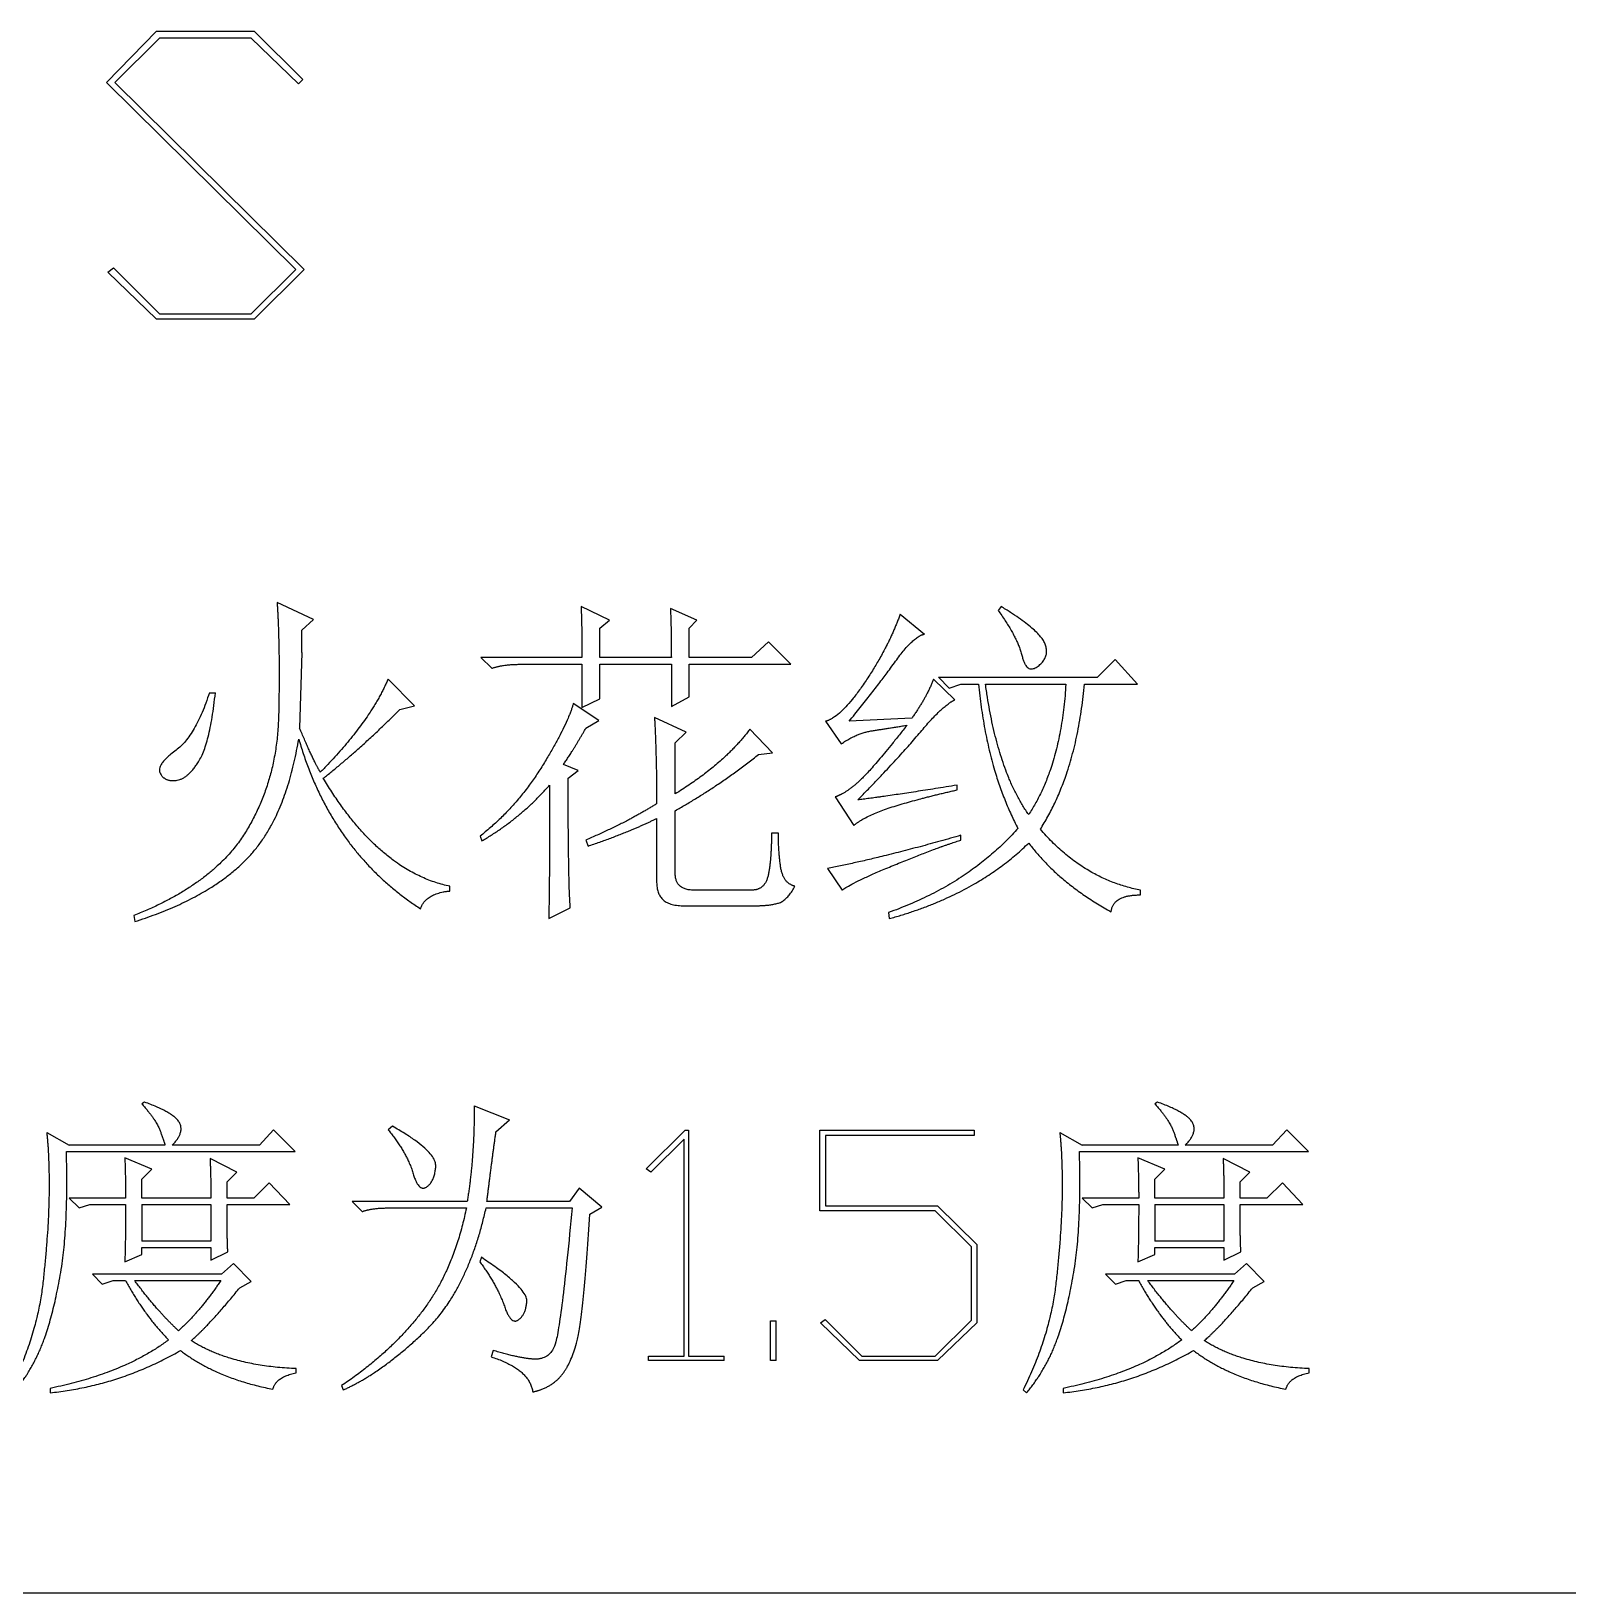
# Model space of a CAD drawing. Extents: x -440 to 140, y -99 to 99.
# Drawn here: x -296.27 to -269.58, y -98.78 to -71.66 of the extents above; entities that cross this region are included whole.
import ezdxf

# ---------------------------------------------------------------- set-up
doc = ezdxf.new("R2010")
doc.units = 0
doc.header["$MEASUREMENT"] = 0
doc.linetypes.add('solid', pattern=[0])
doc.layers.add('254', color=7, linetype='solid')

msp = doc.modelspace()

# ---------------------------------------------------------------- linework, layer by layer
at = {"layer": '254', "color": 0, "linetype": 'solid'}
for p, q in [((-294.96269, -72.55096), (-294.09238, -71.66115)), ((-294.04144, -71.77987), (-294.81472, -72.55096)), ((-294.09238, -71.66115), (-292.39565, -71.66115)), ((-292.4488, -71.77987), (-294.04144, -71.77987)), ((-291.62676, -72.57729), (-292.4488, -71.77987)), ((-292.39565, -71.66115), (-291.54948, -72.50074)), ((-291.67332, -75.79816), (-294.96269, -72.55096)), ((-291.52534, -75.79816), (-294.81472, -72.55096)), ((-291.54948, -72.50074), (-291.62676, -72.57729)), ((-294.94075, -75.84838), (-294.83885, -75.77183)), ((-294.09238, -76.66115), (-294.94075, -75.84838)), ((-294.83885, -75.77183), (-294.04144, -76.56705)), ((-292.4488, -76.56705), (-291.67332, -75.79816)), ((-291.52534, -75.79816), (-292.39565, -76.66115)), ((-292.39565, -76.66115), (-294.09238, -76.66115)), ((-294.04144, -76.56705), (-292.4488, -76.56705)), ((-291.36799, -81.87679), (-291.99811, -81.58477)), ((-291.57085, -82.06429), (-291.36799, -81.87679)), ((-286.22198, -81.89215), (-286.71686, -81.65239)), ((-286.39412, -82.02739), (-286.22198, -81.89215)), ((-284.70662, -81.89215), (-285.1646, -81.68929)), ((-284.84186, -82.02739), (-284.70662, -81.89215)), ((-281.17537, -81.78763), (-280.74811, -82.13191)), ((-279.42025, -81.65239), (-279.47251, -81.72001)), ((-291.57085, -82.45465), (-291.57085, -82.06429)), ((-286.39412, -82.53763), (-286.39412, -82.02739)), ((-284.84186, -82.53763), (-284.84186, -82.02739)), ((-283.46174, -82.26715), (-283.75376, -82.53763)), ((-283.07138, -82.65751), (-283.46174, -82.26715)), ((-291.57085, -82.45465), (-291.60775, -83.76715)), ((-286.7015, -82.53763), (-288.45662, -82.53763)), ((-288.45662, -82.53763), (-288.26912, -82.72513)), ((-287.7896, -82.65751), (-286.7015, -82.65751)), ((-286.7015, -82.65751), (-286.7015, -83.40751)), ((-285.14924, -82.53763), (-286.39412, -82.53763)), ((-286.39412, -83.25691), (-286.39412, -82.65751)), ((-286.39412, -82.65751), (-285.14924, -82.65751)), ((-285.14924, -82.65751), (-285.14924, -83.39215)), ((-283.75376, -82.53763), (-284.84186, -82.53763)), ((-284.84186, -83.22001), (-284.84186, -82.65751)), ((-284.84186, -82.65751), (-283.07138, -82.65751)), ((-277.44073, -82.57453), (-277.74811, -82.88191)), ((-277.05037, -83.00179), (-277.44073, -82.57453)), ((-289.61287, -83.37679), (-290.07085, -82.91263)), ((-280.22251, -83.27227), (-280.59751, -82.91263)), ((-280.50835, -82.88191), (-280.32085, -83.06941)), ((-280.50835, -82.88191), (-277.74811, -82.88191)), ((-293.17537, -83.15239), (-293.07085, -83.15239)), ((-286.7015, -83.40751), (-286.39412, -83.25691)), ((-285.14924, -83.39215), (-284.84186, -83.22001)), ((-280.32085, -83.06941), (-280.11799, -83.00179)), ((-280.11799, -83.00179), (-279.81061, -83.00179)), ((-279.69073, -83.00179), (-278.29525, -83.00179)), ((-277.97251, -83.00179), (-277.05037, -83.00179)), ((-289.86799, -83.44441), (-289.61287, -83.37679)), ((-286.40948, -83.63191), (-286.8521, -83.33989)), ((-286.63388, -83.76715), (-286.40948, -83.63191)), ((-284.89412, -83.83477), (-285.44126, -83.57965)), ((-283.39412, -84.19441), (-283.78448, -83.78251)), ((-282.47251, -83.64727), (-282.19585, -84.03763)), ((-280.97251, -83.59501), (-282.06061, -83.64727)), ((-285.08162, -84.02227), (-284.89412, -83.83477)), ((-285.08162, -84.90751), (-285.08162, -84.02227)), ((-283.63388, -84.22513), (-283.39412, -84.19441)), ((-286.76912, -84.50179), (-287.02424, -84.39727)), ((-286.94126, -84.63703), (-286.76912, -84.50179)), ((-280.18561, -84.83989), (-280.18561, -84.75691)), ((-282.30037, -84.95977), (-281.97763, -85.45465)), ((-285.40436, -85.33477), (-285.40436, -86.44441)), ((-285.08162, -86.28763), (-285.08162, -85.19953)), ((-288.47198, -85.64215), (-288.44126, -85.72513)), ((-283.2896, -85.58989), (-283.40948, -85.58989)), ((-280.11799, -85.70977), (-280.11799, -85.62679)), ((-286.63388, -85.70977), (-286.59698, -85.81429)), ((-282.43561, -86.20465), (-282.18049, -86.57965)), ((-288.99811, -86.59501), (-288.99811, -86.51203)), ((-283.75376, -86.57965), (-284.75888, -86.57965)), ((-276.99811, -86.66263), (-276.99811, -86.57965)), ((-294.48787, -87.02227), (-294.47251, -87.12679)), ((-287.27936, -87.07453), (-286.90436, -86.88703)), ((-284.94638, -86.85013), (-283.6646, -86.85013)), ((-281.37823, -86.97001), (-281.36287, -87.07453)), ((-294.30107, -90.26227), (-294.34885, -90.29036)), ((-276.70107, -90.26227), (-276.74885, -90.29036)), ((-288.57274, -90.32409), (-287.96289, -90.57139)), ((-288.19614, -90.77656), (-287.96289, -90.57139)), ((-296.00131, -90.7906), (-295.61067, -91.00981)), ((-292.05845, -90.74282), (-292.30575, -91.00981)), ((-291.68186, -91.11941), (-292.05845, -90.74282)), ((-289.99195, -90.68099), (-290.06781, -90.74282)), ((-285.58844, -91.41917), (-284.9115, -90.7475)), ((-284.9115, -90.7475), (-284.85143, -90.7475)), ((-284.85143, -90.7475), (-284.85143, -94.67222)), ((-282.56689, -90.7475), (-279.88761, -90.7475)), ((-282.56689, -92.15208), (-282.56689, -90.7475)), ((-282.46957, -90.84306), (-282.46957, -92.06179)), ((-279.88761, -90.84306), (-282.46957, -90.84306)), ((-279.88761, -90.7475), (-279.88761, -90.84306)), ((-278.40131, -90.7906), (-278.01067, -91.00981)), ((-274.45845, -90.74282), (-274.70575, -91.00981)), ((-274.08186, -91.11941), (-274.45845, -90.74282)), ((-295.65845, -91.11941), (-291.68186, -91.11941)), ((-293.94417, -91.00981), (-295.61067, -91.00981)), ((-292.30575, -91.00981), (-293.82052, -91.00981)), ((-284.9273, -90.90254), (-285.50692, -91.48041)), ((-284.9273, -94.67222), (-284.9273, -90.90254)), ((-278.05845, -91.11941), (-274.08186, -91.11941)), ((-276.34417, -91.00981), (-278.01067, -91.00981)), ((-274.70575, -91.00981), (-276.22052, -91.00981)), ((-294.17742, -91.42853), (-294.64392, -91.22902)), ((-292.69639, -91.47631), (-293.16289, -91.24306)), ((-276.57742, -91.42853), (-277.04392, -91.22902)), ((-275.09639, -91.47631), (-275.56289, -91.24306)), ((-294.34885, -91.59996), (-294.17742, -91.42853)), ((-294.34885, -91.92878), (-294.34885, -91.59996)), ((-292.86781, -91.64774), (-292.69639, -91.47631)), ((-292.86781, -91.92878), (-292.86781, -91.64774)), ((-292.13432, -91.66179), (-292.40131, -91.92878)), ((-291.77742, -92.03838), (-292.13432, -91.66179)), ((-285.50692, -91.48041), (-285.58844, -91.41917)), ((-276.74885, -91.59996), (-276.57742, -91.42853)), ((-276.74885, -91.92878), (-276.74885, -91.59996)), ((-275.26781, -91.64774), (-275.09639, -91.47631)), ((-275.26781, -91.92878), (-275.26781, -91.64774)), ((-274.53432, -91.66179), (-274.80131, -91.92878)), ((-274.17742, -92.03838), (-274.53432, -91.66179)), ((-295.61067, -91.92878), (-295.43924, -92.1002)), ((-294.62988, -91.92878), (-295.61067, -91.92878)), ((-293.14885, -91.92878), (-294.34885, -91.92878)), ((-292.40131, -91.92878), (-292.86781, -91.92878)), ((-286.74885, -91.75735), (-286.92028, -91.9906)), ((-286.35821, -92.08616), (-286.74885, -91.75735)), ((-278.01067, -91.92878), (-277.83924, -92.1002)), ((-277.02988, -91.92878), (-278.01067, -91.92878)), ((-275.54885, -91.92878), (-276.74885, -91.92878)), ((-274.80131, -91.92878), (-275.26781, -91.92878)), ((-295.43924, -92.1002), (-295.25377, -92.03838)), ((-295.25377, -92.03838), (-294.62988, -92.03838)), ((-294.34885, -92.03838), (-294.34885, -92.67631)), ((-294.34885, -92.03838), (-293.14885, -92.03838)), ((-293.14885, -92.03838), (-293.14885, -92.67631)), ((-292.86781, -92.03838), (-291.77742, -92.03838)), ((-290.6917, -91.9906), (-290.52028, -92.16203)), ((-288.69639, -91.9906), (-290.6917, -91.9906)), ((-290.08186, -92.1002), (-288.71043, -92.1002)), ((-288.36757, -92.1002), (-286.8725, -92.1002)), ((-286.92028, -91.9906), (-288.35353, -91.9906)), ((-286.56338, -92.20981), (-286.35821, -92.08616)), ((-280.5663, -92.15208), (-282.56689, -92.15208)), ((-282.46957, -92.06179), (-280.52379, -92.06179)), ((-279.93539, -92.77773), (-280.5663, -92.15208)), ((-280.52379, -92.06179), (-279.83807, -92.74223)), ((-277.83924, -92.1002), (-277.65377, -92.03838)), ((-277.65377, -92.03838), (-277.02988, -92.03838)), ((-276.74885, -92.03838), (-276.74885, -92.67631)), ((-276.74885, -92.03838), (-275.54885, -92.03838)), ((-275.54885, -92.03838), (-275.54885, -92.67631)), ((-275.26781, -92.03838), (-274.17742, -92.03838)), ((-293.14885, -92.67631), (-294.34885, -92.67631)), ((-279.83807, -94.0885), (-279.83807, -92.74223)), ((-275.54885, -92.67631), (-276.74885, -92.67631)), ((-294.64392, -93.03321), (-294.34885, -92.90957)), ((-294.34885, -92.78592), (-293.14885, -92.78592)), ((-294.34885, -92.90957), (-294.34885, -92.78592)), ((-293.14885, -92.78592), (-293.14885, -93.00513)), ((-293.14885, -93.00513), (-292.85377, -92.86179)), ((-288.44909, -92.95735), (-288.47718, -93.03321)), ((-279.93539, -94.04657), (-279.93539, -92.77773)), ((-277.04392, -93.03321), (-276.74885, -92.90957)), ((-276.74885, -92.78592), (-275.54885, -92.78592)), ((-276.74885, -92.90957), (-276.74885, -92.78592)), ((-275.54885, -92.78592), (-275.54885, -93.00513)), ((-275.54885, -93.00513), (-275.25377, -92.86179)), ((-295.20599, -93.25242), (-295.03456, -93.42385)), ((-292.96338, -93.25242), (-295.20599, -93.25242)), ((-292.75821, -93.06695), (-292.96338, -93.25242)), ((-292.44909, -93.37607), (-292.75821, -93.06695)), ((-277.60599, -93.25242), (-277.43456, -93.42385)), ((-275.36338, -93.25242), (-277.60599, -93.25242)), ((-275.15821, -93.06695), (-275.36338, -93.25242)), ((-274.84909, -93.37607), (-275.15821, -93.06695)), ((-295.03456, -93.42385), (-294.84909, -93.36203)), ((-294.84909, -93.36203), (-294.62988, -93.36203)), ((-294.4725, -93.36203), (-292.97742, -93.36203)), ((-292.64861, -93.48568), (-292.44909, -93.37607)), ((-277.43456, -93.42385), (-277.24909, -93.36203)), ((-277.24909, -93.36203), (-277.02988, -93.36203)), ((-276.8725, -93.36203), (-275.37742, -93.36203)), ((-275.04861, -93.48568), (-274.84909, -93.37607)), ((-283.42403, -94.06179), (-283.32671, -94.06179)), ((-283.42403, -94.7475), (-283.42403, -94.06179)), ((-283.32671, -94.7475), (-283.32671, -94.06179)), ((-282.55986, -94.09728), (-282.47835, -94.03604)), ((-281.88117, -94.7475), (-282.55986, -94.09728)), ((-282.47835, -94.03604), (-281.84041, -94.67222)), ((-280.5663, -94.67222), (-279.93539, -94.04657)), ((-279.83807, -94.0885), (-280.52379, -94.7475)), ((-288.24392, -94.57607), (-288.27766, -94.68568)), ((-291.66781, -94.96671), (-291.66781, -94.89084)), ((-285.54768, -94.67222), (-284.9273, -94.67222)), ((-285.54768, -94.7475), (-285.54768, -94.67222)), ((-284.23105, -94.7475), (-285.54768, -94.7475)), ((-284.85143, -94.67222), (-284.23105, -94.67222)), ((-284.23105, -94.7475), (-284.23105, -94.67222)), ((-283.32671, -94.7475), (-283.42403, -94.7475)), ((-280.52379, -94.7475), (-281.88117, -94.7475)), ((-281.84041, -94.67222), (-280.5663, -94.67222)), ((-274.06781, -94.96671), (-274.06781, -94.89084)), ((-290.87718, -95.18592), (-290.84909, -95.26179)), ((-295.93949, -95.2337), (-295.93949, -95.30957)), ((-279.03924, -95.26179), (-278.97742, -95.30957)), ((-278.33949, -95.2337), (-278.33949, -95.30957)), ((-439.7088, -98.784), (-160.2912, -98.784))]:
    msp.add_line(p, q, dxfattribs=at)
for points in [[(-291.99811, -81.58477), (-291.94585, -82.40239), (-291.99811, -84.68929), (-293.10775, -86.47513), (-294.48787, -87.02227)], [(-286.71686, -81.65239), (-286.7015, -82.09501), (-286.7015, -82.53763)], [(-285.1646, -81.68929), (-285.14924, -82.09501), (-285.14924, -82.53763)], [(-281.17537, -81.78763), (-281.36287, -82.33477), (-282.19585, -83.57965), (-282.47251, -83.64727)], [(-279.47251, -81.72001), (-279.12823, -82.19953), (-278.97763, -82.84501), (-278.56573, -82.52227), (-278.75323, -82.06429), (-279.42025, -81.65239)], [(-282.06061, -83.64727), (-281.55037, -83.01715), (-280.93561, -82.16263), (-280.74811, -82.13191)], [(-288.26912, -82.72513), (-288.06626, -82.65751), (-287.7896, -82.65751)], [(-290.07085, -82.91263), (-290.37823, -83.64727), (-291.24811, -84.53251)], [(-280.59751, -82.91263), (-280.69585, -83.20465), (-280.97251, -83.59501)], [(-293.17537, -83.15239), (-293.41513, -83.90239), (-294.11287, -84.41263), (-293.94073, -84.70465), (-293.53501, -84.63703), (-293.16001, -84.00691), (-293.07085, -83.15239)], [(-279.81061, -83.00179), (-279.67537, -84.46489), (-279.12823, -85.50691)], [(-278.94073, -85.26715), (-279.48787, -84.50179), (-279.69073, -83.00179)], [(-278.29525, -83.00179), (-278.37823, -84.41263), (-278.94073, -85.26715)], [(-278.73787, -85.52227), (-278.10775, -84.53251), (-277.97251, -83.00179)], [(-291.19585, -84.63703), (-290.55037, -84.12679), (-289.86799, -83.44441)], [(-286.8521, -83.33989), (-286.95662, -83.71489), (-287.8265, -85.13191), (-288.47198, -85.64215)], [(-281.91001, -85.01203), (-281.19073, -84.27739), (-280.44073, -83.37679), (-280.22251, -83.27227)], [(-291.24811, -84.53251), (-291.36799, -84.32965), (-291.60775, -83.76715)], [(-287.02424, -84.39727), (-286.83674, -84.12679), (-286.63388, -83.76715)], [(-285.44126, -83.57965), (-285.40436, -84.31429), (-285.40436, -85.07965)], [(-283.78448, -83.78251), (-284.2271, -84.38191), (-285.08162, -84.90751)], [(-281.05549, -83.71489), (-281.60263, -84.41263), (-282.09751, -84.89215), (-282.30037, -84.95977)], [(-282.19585, -84.03763), (-281.92537, -83.85013), (-281.36287, -83.76715), (-281.05549, -83.71489)], [(-294.47251, -87.12679), (-293.17537, -86.71489), (-291.84751, -85.33477), (-291.62311, -83.95465)], [(-291.62311, -83.95465), (-291.06061, -85.89727), (-289.50835, -86.90239)], [(-285.08162, -85.19953), (-284.34698, -84.78763), (-283.63388, -84.22513)], [(-288.99811, -86.51203), (-290.22763, -86.25691), (-291.19585, -84.63703)], [(-288.44126, -85.72513), (-287.77424, -85.33477), (-287.264, -84.75691)], [(-287.264, -84.75691), (-287.264, -86.47513), (-287.27936, -87.07453)], [(-286.90436, -86.88703), (-286.94126, -86.44441), (-286.94126, -84.63703)], [(-281.97763, -85.45465), (-281.75323, -85.26715), (-280.73275, -84.95977), (-280.18561, -84.83989)], [(-280.18561, -84.75691), (-281.34751, -84.94441), (-281.91001, -85.01203)], [(-285.40436, -85.07965), (-285.9146, -85.40239), (-286.63388, -85.70977)], [(-286.59698, -85.81429), (-285.88388, -85.57453), (-285.40436, -85.33477)], [(-283.40948, -85.58989), (-283.40948, -86.01715), (-283.514, -86.57965), (-283.75376, -86.57965)], [(-283.00376, -86.51203), (-283.20662, -86.45977), (-283.2896, -85.91263), (-283.2896, -85.58989)], [(-280.11799, -85.62679), (-281.41513, -86.00179), (-282.43561, -86.20465)], [(-279.12823, -85.50691), (-279.98275, -86.47513), (-281.37823, -86.97001)], [(-276.99811, -86.57965), (-277.98787, -86.39215), (-278.73787, -85.52227)], [(-282.18049, -86.57965), (-282.00835, -86.44441), (-280.54525, -85.84501), (-280.11799, -85.70977)], [(-281.36287, -87.07453), (-279.86287, -86.66263), (-278.94073, -85.76203)], [(-278.94073, -85.76203), (-278.41513, -86.45977), (-277.50835, -86.95465)], [(-285.40436, -86.44441), (-285.40436, -86.85013), (-284.94638, -86.85013)], [(-284.75888, -86.57965), (-285.08162, -86.57965), (-285.08162, -86.28763)], [(-283.6646, -86.85013), (-283.46174, -86.85013), (-283.139, -86.76715), (-283.00376, -86.51203)], [(-289.50835, -86.90239), (-289.41001, -86.63191), (-288.99811, -86.59501)], [(-277.50835, -86.95465), (-277.47763, -86.66263), (-276.99811, -86.66263)], [(-294.34885, -90.29036), (-294.11559, -90.55735), (-293.99195, -90.85242), (-293.94417, -91.00981)], [(-293.82052, -91.00981), (-293.60131, -90.7906), (-293.78678, -90.44774), (-294.30107, -90.26227)], [(-276.74885, -90.29036), (-276.51559, -90.55735), (-276.39195, -90.85242), (-276.34417, -91.00981)], [(-276.22052, -91.00981), (-276.00131, -90.7906), (-276.18678, -90.44774), (-276.70107, -90.26227)], [(-288.57274, -90.32409), (-288.57274, -91.24306), (-288.69639, -91.9906)], [(-296.00131, -90.7906), (-295.95353, -91.19528), (-295.96757, -92.51893), (-296.17274, -94.32878), (-296.63924, -95.26179)], [(-290.06781, -90.74282), (-289.739, -91.1475), (-289.53949, -91.83321), (-289.25845, -91.6337), (-289.22471, -91.11941), (-289.99195, -90.68099)], [(-288.35353, -91.9906), (-288.27766, -91.36671), (-288.19614, -90.77656)], [(-278.40131, -90.7906), (-278.35353, -91.19528), (-278.36757, -92.51893), (-278.57274, -94.32878), (-279.03924, -95.26179)], [(-296.57742, -95.30957), (-296.24861, -94.91893), (-295.87766, -93.93814), (-295.62471, -92.42902), (-295.65845, -91.11941)], [(-278.97742, -95.30957), (-278.64861, -94.91893), (-278.27766, -93.93814), (-278.02471, -92.42902), (-278.05845, -91.11941)], [(-294.64392, -91.22902), (-294.62988, -91.59996), (-294.62988, -91.92878)], [(-293.16289, -91.24306), (-293.14885, -91.57187), (-293.14885, -91.92878)], [(-277.04392, -91.22902), (-277.02988, -91.59996), (-277.02988, -91.92878)], [(-275.56289, -91.24306), (-275.54885, -91.57187), (-275.54885, -91.92878)], [(-294.62988, -92.03838), (-294.62988, -92.61449), (-294.64392, -93.03321)], [(-292.85377, -92.86179), (-292.86781, -92.67631), (-292.86781, -92.03838)], [(-288.71043, -92.1002), (-288.92964, -93.17656), (-290.02003, -94.60981), (-290.87718, -95.18592)], [(-290.84909, -95.26179), (-290.16338, -94.95267), (-288.68234, -93.51941), (-288.36757, -92.1002)], [(-290.52028, -92.16203), (-290.3348, -92.1002), (-290.08186, -92.1002)], [(-286.8725, -92.1002), (-287.07766, -94.26695), (-287.27718, -94.73346), (-287.76338, -94.71941), (-288.24392, -94.57607)], [(-287.55821, -95.29552), (-287.26313, -95.2337), (-286.90623, -94.84306), (-286.68702, -94.06179), (-286.56338, -92.20981)], [(-277.02988, -92.03838), (-277.02988, -92.61449), (-277.04392, -93.03321)], [(-275.25377, -92.86179), (-275.26781, -92.67631), (-275.26781, -92.03838)], [(-288.47718, -93.03321), (-288.16806, -93.45759), (-287.9348, -94.1433), (-287.66781, -93.93814), (-287.65377, -93.48568), (-288.44909, -92.95735)], [(-294.62988, -93.36203), (-294.30107, -93.97187), (-293.88234, -94.3906)], [(-293.71091, -94.23321), (-294.08186, -93.89036), (-294.4725, -93.36203)], [(-292.97742, -93.36203), (-293.30623, -93.86227), (-293.71091, -94.23321)], [(-293.4917, -94.40464), (-293.14885, -94.10957), (-292.64861, -93.48568)], [(-277.02988, -93.36203), (-276.70107, -93.97187), (-276.28234, -94.3906)], [(-276.11091, -94.23321), (-276.48186, -93.89036), (-276.8725, -93.36203)], [(-275.37742, -93.36203), (-275.70623, -93.86227), (-276.11091, -94.23321)], [(-275.8917, -94.40464), (-275.54885, -94.10957), (-275.04861, -93.48568)], [(-293.88234, -94.3906), (-294.64392, -94.96671), (-295.93949, -95.2337)], [(-295.93949, -95.30957), (-294.73949, -95.18592), (-293.67718, -94.57607)], [(-293.67718, -94.57607), (-293.03924, -95.06227), (-292.0725, -95.24774)], [(-291.66781, -94.89084), (-292.80599, -94.84306), (-293.4917, -94.40464)], [(-276.28234, -94.3906), (-277.04392, -94.96671), (-278.33949, -95.2337)], [(-278.33949, -95.30957), (-277.13949, -95.18592), (-276.07718, -94.57607)], [(-276.07718, -94.57607), (-275.43924, -95.06227), (-274.4725, -95.24774)], [(-274.06781, -94.89084), (-275.20599, -94.84306), (-275.8917, -94.40464)], [(-288.27766, -94.68568), (-287.60599, -94.90489), (-287.55821, -95.29552)], [(-292.0725, -95.24774), (-292.01067, -95.02853), (-291.66781, -94.96671)], [(-274.4725, -95.24774), (-274.41067, -95.02853), (-274.06781, -94.96671)]]:
    msp.add_open_spline(points, degree=2, dxfattribs=at)

doc.saveas('drawing.dxf')
